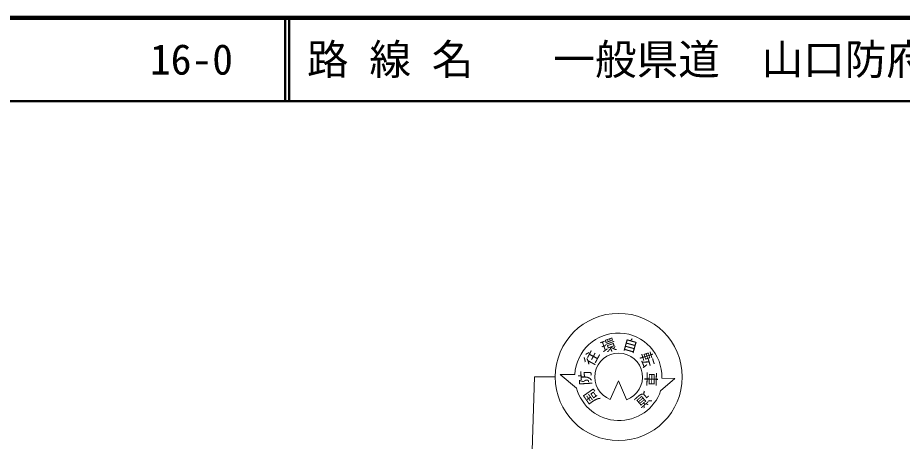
# Model space of a CAD drawing. Units: millimetres, scale not verified. Extents: x 40000 to 680000, y 20000 to 380000.
# Drawn here: x 145637 to 251883, y 329170 to 380000 of the extents above; entities that cross this region are included whole.
import ezdxf
from ezdxf.enums import TextEntityAlignment as Align

# ---------------------------------------------------------------- set-up
doc = ezdxf.new("R2010")
doc.units = ezdxf.units.MM
doc.header["$LTSCALE"] = 1000
for name, color, linetype, lineweight in [('M-STR-STRC', 7, 'Continuous', 13), ('M-TTL', 2, 'Continuous', 140), ('M-TTL-LINE', 7, 'Continuous', 50)]:
    doc.layers.add(name, color=color, linetype=linetype, lineweight=lineweight)
doc.layers.add('M-TTL-TXT', color=7, linetype='Continuous')
doc.styles.add('ＭＳ ゴシック', font='')
doc.styles.get('ＭＳ ゴシック').set_extended_font_data('MS Gothic')

msp = doc.modelspace()

# ---------------------------------------------------------------- linework, layer by layer
at = {"layer": 'M-STR-STRC'}
for p, q in [((207698, 336890), (207237, 322689)), ((210190, 336890), (207698, 336890)), ((212562, 337167), (210794, 337189)), ((210794, 337189), (212752, 335555)), ((216815, 334195), (217813, 336420)), ((217813, 336420), (218746, 334173)), ((224565, 336718), (222857, 335231)), ((222996, 336755), (224565, 336718))]:
    msp.add_line(p, q, dxfattribs=at)
msp.add_circle((217820, 336890), 7630, dxfattribs=at)
for centre, radius, start, end in [((217778, 336943), 5222, 357.93402, 177.54548), ((217811, 336875), 2869, 289.1103, 249.6855), ((217855, 336942), 5288, 195.21134, 341.11438)]:
    msp.add_arc(centre, radius, start, end, dxfattribs=at)
at = {"layer": 'M-TTL'}
msp.add_line((680000, 380000), (40000, 380000), dxfattribs=at)
at = {"layer": 'M-TTL-LINE'}
for p, q in [((177750, 380000), (177750, 370000)), ((178250, 380000), (178250, 370000)), ((40000, 370000), (680000, 370000))]:
    msp.add_line(p, q, dxfattribs=at)

# ---------------------------------------------------------------- texts
at = {"layer": 'M-STR-STRC', "style": 'ＭＳ ゴシック'}
for s, rotation, p in [('環', 19.654, (216588, 340633)), ('自', 344.476, (219206, 340674)), ('往', 61.821, (214547, 339179)), ('転', 287.418, (221248, 338979)), ('防', 93.752, (213801, 336785)), ('車', 268.636, (221706, 336626)), ('周', 124.992, (214524, 334523)), ('道', 220.601, (220758, 334141))]:
    msp.add_text(s, height=1320, rotation=rotation, dxfattribs=at).set_placement(p, align=Align.MIDDLE_CENTER)
at = {"layer": 'M-TTL-TXT', "style": 'ＭＳ ゴシック'}
for s, p in [('路 線 名', (180380, 375000)), ('一般県道\u3000山口防府小郡自転車道線', (209969, 375000)), ('16-0', (161521, 375000))]:
    msp.add_text(s, height=3666, dxfattribs=at).set_placement(p, align=Align.MIDDLE_LEFT)

doc.saveas('drawing.dxf')
